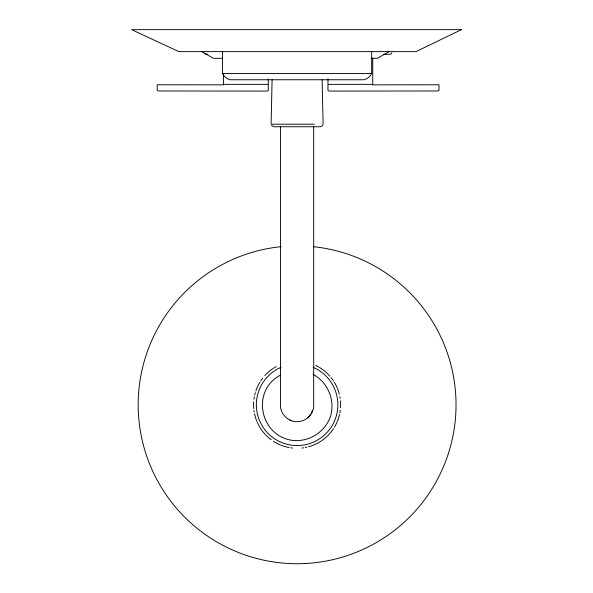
<?xml version="1.0" encoding="UTF-8"?>
<svg xmlns="http://www.w3.org/2000/svg" width="593" height="593" viewBox="0 0 593 593"><rect width="100%" height="100%" fill="white"/><g stroke="black" fill="none" stroke-linecap="round" stroke-linejoin="round"><path stroke-width="0.89" d="M272.098 79.758L271.105 124.204L314.246 124.204M391.825 52.784L391.499 53.718L390.535 54.193L383.508 54.393M310.762 413.958C306.826 421.186 296.974 423.617 289.725 420.037M311.495 412.528L312.593 410.378M371.678 51.621L371.678 73.569L369.795 76.378L367.186 78.506L364.072 79.758L230.143 79.758L227.03 78.506L224.413 76.378L222.538 73.569L222.538 51.621M307.937 417.887L311.696 413.41L313.697 407.91L313.697 126.984M389.201 51.621L377.422 58.284L371.122 58.284M280.459 375.132C250.795 390.631 259.756 436.166 292.764 440.436C309.316 442.178 325.446 431.741 330.649 415.938C335.238 399.941 327.759 382.24 313.097 374.376M372.738 84.851L439.005 84.777L439.005 90.514L437.656 90.988L329.263 91.07L327.981 90.588L327.981 84.851M222.405 58.284L213.436 58.284L201.65 51.621M222.538 73.569L371.678 73.569M223.517 84.851L157.241 84.777L157.241 90.514L158.598 90.988L266.983 91.07L268.266 90.588L268.266 84.851M207.817 54.326L204.57 53.718M291.348 420.815L286.278 417.887L282.52 413.41L280.519 407.91L280.519 126.984M271.594 125.382L273.692 126.739L320.524 126.739L321.71 126.279L323.111 124.204L322.118 79.758M372.738 58.055L372.738 84.369L327.981 84.369L327.981 78.921M268.266 78.921L268.266 84.369L223.517 84.369L223.517 74.384M313.141 367.319A40.754 40.754 0 0 1 329.337 429.732A40.754 40.754 0 0 1 264.856 429.71A40.754 40.754 0 0 1 281.104 367.304M340.271 410.282A43.511 43.511 0 0 1 339.871 412.817M339.522 414.492A43.511 43.511 0 0 1 337.484 421.008M337.158 421.793A43.511 43.511 0 0 1 334.452 427.123M333.548 428.569A43.511 43.511 0 0 1 308.545 446.774M306.892 447.189A43.511 43.511 0 0 1 305.225 447.537M303.534 447.826A43.511 43.511 0 0 1 301.837 448.041M292.46 448.056A43.511 43.511 0 0 1 290.763 447.834M289.08 447.552A43.511 43.511 0 0 1 281.682 445.476M280.889 445.165A43.511 43.511 0 0 1 273.329 441.229M271.223 439.761A43.511 43.511 0 0 1 257.088 421.875M256.762 421.089A43.511 43.511 0 0 1 254.53 413.744M254.204 412.061A43.511 43.511 0 0 1 253.952 410.371M253.767 408.673A43.511 43.511 0 0 1 253.693 401.846M253.945 399.297A43.511 43.511 0 0 1 254.345 396.761M254.694 395.086A43.511 43.511 0 0 1 255.338 392.61M255.85 390.98A43.511 43.511 0 0 1 259.764 382.455M260.668 381.01A43.511 43.511 0 0 1 262.647 378.223M264.834 375.606A43.511 43.511 0 0 1 273.254 368.401M273.973 367.934A43.511 43.511 0 0 1 276.182 366.637M315.669 365.436A43.511 43.511 0 0 1 318.708 367.015M319.442 367.445A43.511 43.511 0 0 1 329.886 376.177M330.983 377.482A43.511 43.511 0 0 1 333.496 380.936M334.408 382.381A43.511 43.511 0 0 1 337.128 387.703M337.454 388.489A43.511 43.511 0 0 1 339.307 394.175M339.856 396.673A43.511 43.511 0 0 1 340.145 398.363M340.449 400.905A43.511 43.511 0 0 1 340.523 407.732M313.378 246.703A158.924 158.924 0 0 1 431.897 488.98A158.924 158.924 0 0 1 162.178 488.765A158.924 158.924 0 0 1 281.089 246.673M461.421 29.65L416.019 51.621L178.901 51.621L131.579 29.65L461.421 29.65"/></g></svg>
